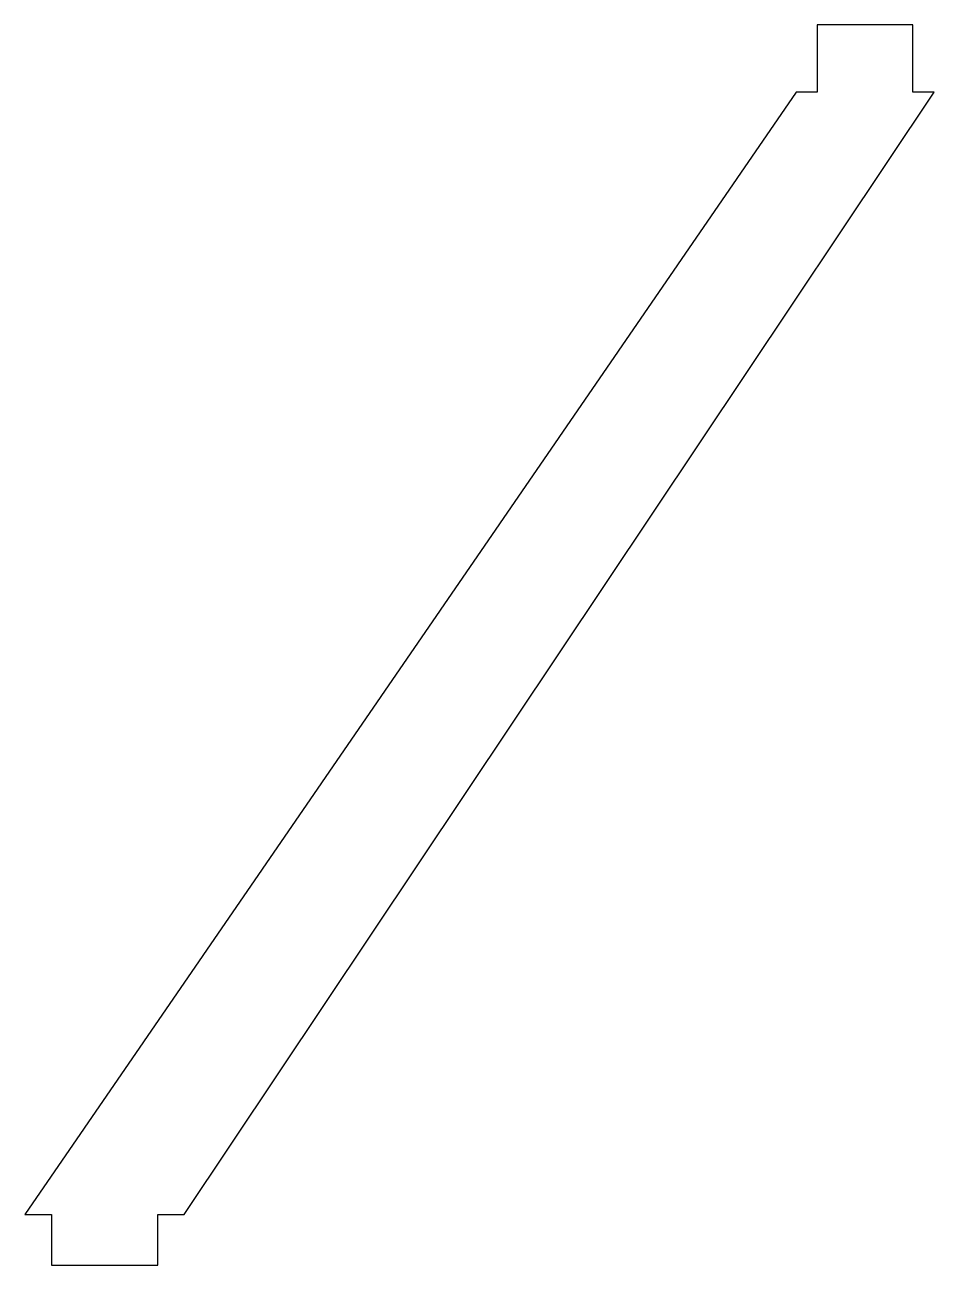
# Model space of a CAD drawing. Header units: millimetres. Extents: x 0 to 171, y 0 to 233.
import ezdxf

# ---------------------------------------------------------------- set-up
doc = ezdxf.new("R2010")
doc.units = ezdxf.units.MM

msp = doc.modelspace()

# ---------------------------------------------------------------- linework, layer by layer
for p, q in [((167.1, 233.4), (149.1, 233.4)), ((149.1, 233.4), (149.1, 220.7)), ((167.1, 220.7), (167.1, 233.4)), ((145.1, 220.7), (0, 9.525)), ((30, 9.525), (171.1, 220.7)), ((149.1, 220.7), (145.1, 220.7)), ((171.1, 220.7), (167.1, 220.7)), ((0, 9.525), (5, 9.525)), ((5, 9.525), (5, 0)), ((25, 0), (25, 9.525)), ((25, 9.525), (30, 9.525)), ((5, 0), (25, 0))]:
    msp.add_line(p, q)

doc.saveas('drawing.dxf')
